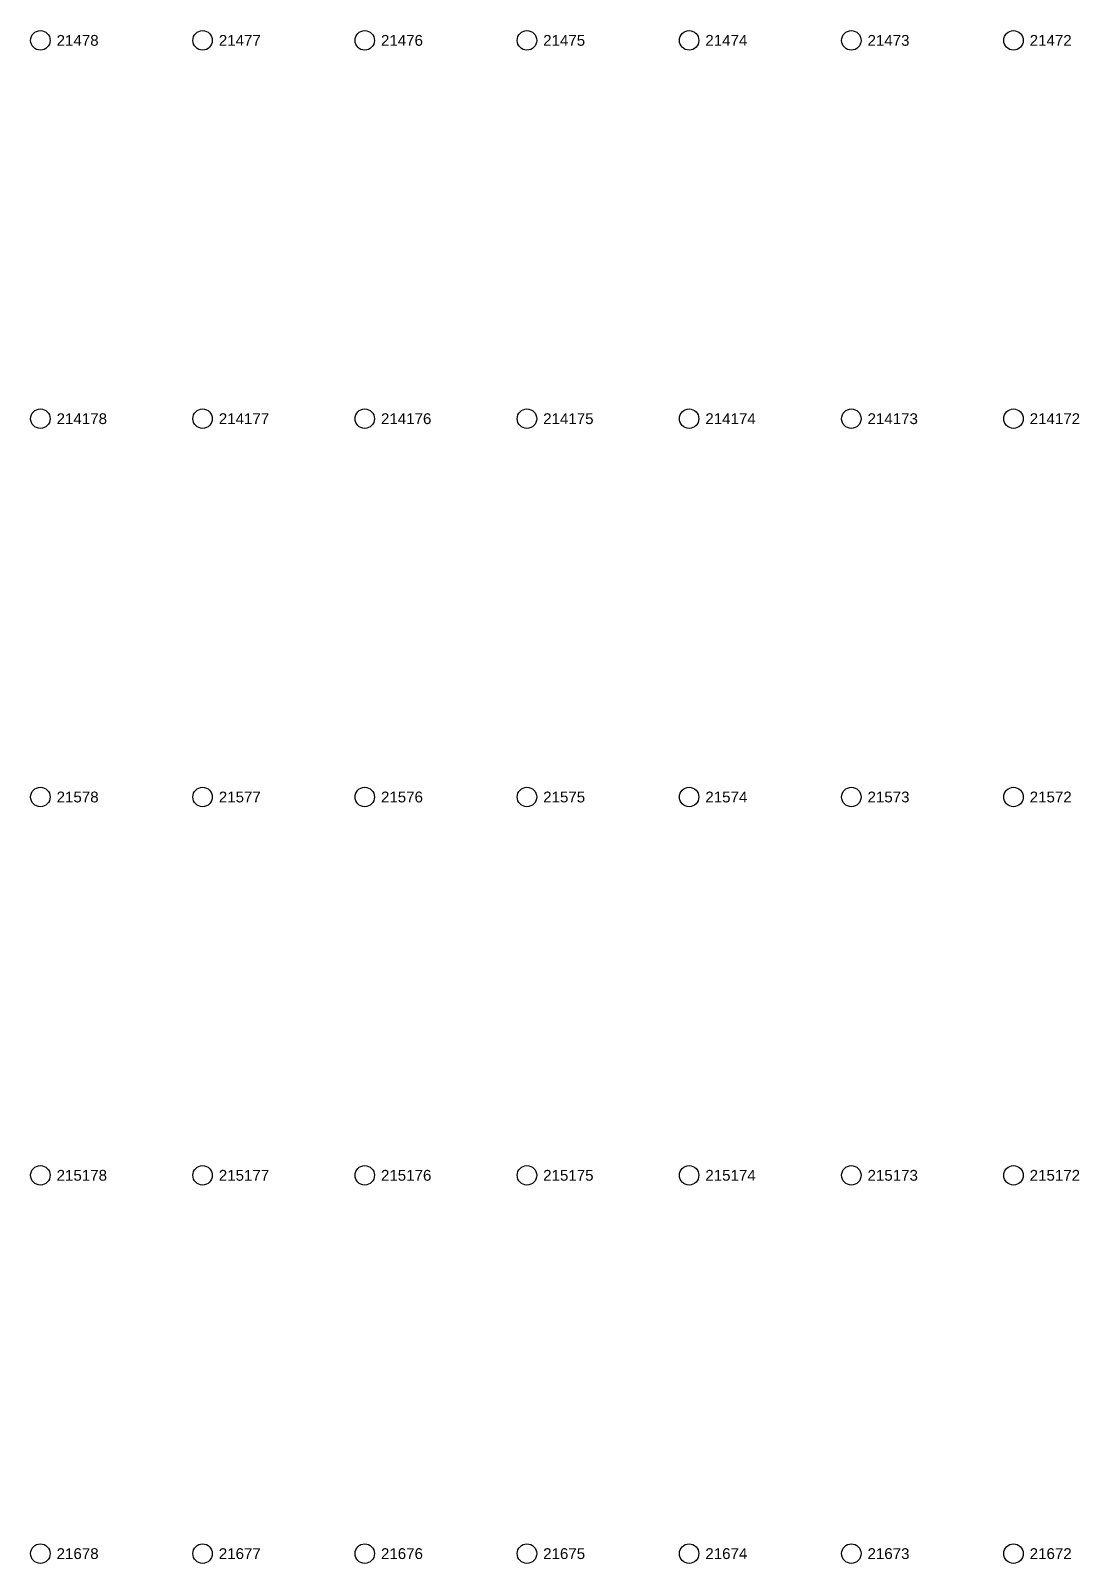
# Model space of a CAD drawing. Extents: x -5 to 376, y -217 to 241.
# Drawn here: x 49.58 to 74.22, y -59.35 to -23.33 of the extents above; entities that cross this region are included whole.
import ezdxf

# ---------------------------------------------------------------- set-up
doc = ezdxf.new("R2010")
doc.units = 0
doc.layers.add('TESTER_INTERFACE_PIN', color=144, linetype='CONTINUOUS')
doc.layers.add('TESTER_INTERFACE_PIN_LABEL', color=144, linetype='CONTINUOUS')
doc.styles.get("Standard").update_dxf_attribs({"font": 'arial.ttf'})

msp = doc.modelspace()

# ---------------------------------------------------------------- linework, layer by layer
at = {"layer": 'TESTER_INTERFACE_PIN'}
for centre in [(49.81194, -23.5585), (53.62194, -23.5585), (57.43194, -23.5585), (61.24194, -23.5585), (65.05194, -23.5585), (68.86194, -23.5585), (72.67194, -23.5585), (49.81194, -32.4485), (53.62194, -32.4485), (57.43194, -32.4485), (61.24194, -32.4485), (65.05194, -32.4485), (68.86194, -32.4485), (72.67194, -32.4485), (49.81194, -41.3385), (53.62194, -41.3385), (57.43194, -41.3385), (61.24194, -41.3385), (65.05194, -41.3385), (68.86194, -41.3385), (72.67194, -41.3385), (49.81194, -50.2285), (53.62194, -50.2285), (57.43194, -50.2285), (61.24194, -50.2285), (65.05194, -50.2285), (68.86194, -50.2285), (72.67194, -50.2285), (49.81194, -59.1185), (53.62194, -59.1185), (57.43194, -59.1185), (61.24194, -59.1185), (65.05194, -59.1185), (68.86194, -59.1185), (72.67194, -59.1185)]:
    msp.add_circle(centre, 0.2286, dxfattribs=at)

# ---------------------------------------------------------------- texts
at = {"layer": 'TESTER_INTERFACE_PIN_LABEL'}
for s, p in [('21478', (50.19294, -23.6855)), ('21477', (54.00294, -23.6855)), ('21476', (57.81294, -23.6855)), ('21475', (61.62294, -23.6855)), ('21474', (65.43294, -23.6855)), ('21473', (69.24294, -23.6855)), ('21472', (73.05294, -23.6855)), ('214178', (50.19294, -32.5755)), ('214177', (54.00294, -32.5755)), ('214176', (57.81294, -32.5755)), ('214175', (61.62294, -32.5755)), ('214174', (65.43294, -32.5755)), ('214173', (69.24294, -32.5755)), ('214172', (73.05294, -32.5755)), ('21578', (50.19294, -41.4655)), ('21577', (54.00294, -41.4655)), ('21576', (57.81294, -41.4655)), ('21575', (61.62294, -41.4655)), ('21574', (65.43294, -41.4655)), ('21573', (69.24294, -41.4655)), ('21572', (73.05294, -41.4655)), ('215178', (50.19294, -50.3555)), ('215177', (54.00294, -50.3555)), ('215176', (57.81294, -50.3555)), ('215175', (61.62294, -50.3555)), ('215174', (65.43294, -50.3555)), ('215173', (69.24294, -50.3555)), ('215172', (73.05294, -50.3555)), ('21678', (50.19294, -59.2455)), ('21677', (54.00294, -59.2455)), ('21676', (57.81294, -59.2455)), ('21675', (61.62294, -59.2455)), ('21674', (65.43294, -59.2455)), ('21673', (69.24294, -59.2455)), ('21672', (73.05294, -59.2455))]:
    msp.add_text(s, height=0.254, dxfattribs=at).set_placement(p)

doc.saveas('drawing.dxf')
